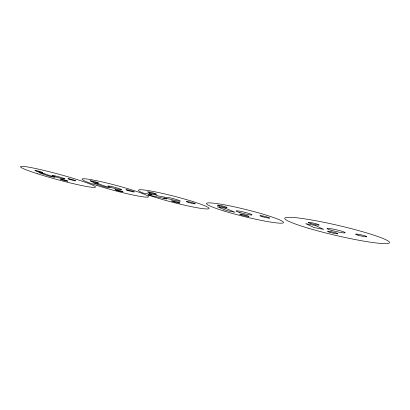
<?xml version="1.0" encoding="UTF-8"?>
<svg xmlns="http://www.w3.org/2000/svg" width="410" height="410" viewBox="0 0 410 410"><rect width="100%" height="100%" fill="white"/><g stroke="black" fill="none" stroke-linecap="round" stroke-linejoin="round"><path stroke-width="0.61" d="M98.923 183.946L92.819 182.778L103.709 186.683L109.772 187.857L98.923 183.946M43.937 173.558L38.653 172.548L49.81 176.372L55.073 177.392L43.937 173.558M156.056 195.022L149.081 193.684L151.726 194.683L142.916 192.992A36.516 3.111 14.5 0 1 171.329 195.519A36.516 3.111 14.5 0 1 206.66 208.972A36.516 3.111 14.5 0 1 147.964 194.914L166.393 198.947L163.851 197.984L170.96 199.352A7.595 0.646 14.5 0 0 180.251 201.228A7.595 0.646 14.5 0 0 173.696 198.753A7.595 0.646 14.5 0 0 165.676 197.359L158.685 196.016L156.056 195.022M225.474 208.306L217.331 206.748L226.966 210.678L235.002 212.231L225.474 208.306M315.5 225.536L305.722 223.665L314.019 227.535L323.628 229.395L315.5 225.536M223.942 210.981A39.693 3.613 13.9 0 0 283.423 222.697A39.693 3.613 13.9 0 0 227.468 205.415A39.693 3.613 13.9 0 0 223.942 210.981M308.074 228.129A53.756 5.125 13.1 0 0 389.392 242.889A53.756 5.125 13.1 0 0 313.947 220.39A53.756 5.125 13.1 0 0 308.074 228.129M358.002 235.166A5.755 0.548 12.9 0 0 366.817 236.754A5.755 0.548 12.9 0 0 358.868 234.387A5.755 0.548 12.9 0 0 358.002 235.166M310.56 223.46A5.607 0.548 13.3 0 0 319.149 225.064A5.607 0.548 13.3 0 0 311.426 222.691A5.607 0.548 13.3 0 0 310.56 223.46M329.922 232.291A5.335 0.487 13.2 0 0 337.922 233.751A5.335 0.487 13.2 0 0 330.352 231.522A5.335 0.487 13.2 0 0 329.922 232.291M331.126 230.241A9.276 0.881 13.1 0 0 345.169 232.793A9.276 0.881 13.1 0 0 332.167 228.913A9.276 0.881 13.1 0 0 331.126 230.241M149.491 192.71A4.623 0.4 14.7 0 0 156.405 194.191A4.623 0.4 14.7 0 0 149.927 192.116A4.623 0.4 14.7 0 0 149.491 192.71M173.45 201.653A4.402 0.364 14.5 0 0 179.923 203.001A4.402 0.364 14.5 0 0 173.609 201.049A4.402 0.364 14.5 0 0 173.45 201.653M188.333 202.366A4.653 0.405 14.4 0 0 195.262 203.796A4.653 0.405 14.4 0 0 188.687 201.735A4.653 0.405 14.4 0 0 188.333 202.366M219.719 206.143A5.007 0.466 14.1 0 0 227.104 207.583A5.007 0.466 14.1 0 0 219.919 205.359A5.007 0.466 14.1 0 0 219.719 206.143M241.726 215.009A4.771 0.42 14 0 0 248.885 216.439A4.771 0.42 14 0 0 242.182 214.374A4.771 0.42 14 0 0 241.726 215.009M261.964 216.588A5.079 0.471 13.8 0 0 269.718 218.12A5.079 0.471 13.8 0 0 262.723 215.942A5.079 0.471 13.8 0 0 261.964 216.588M37.751 173.845A38.853 2.788 15.2 0 0 95.438 187.185A38.853 2.788 15.2 0 0 40.78 169.663A38.853 2.788 15.2 0 0 37.751 173.845M69.5 179.37A4.085 0.302 15.2 0 0 75.65 180.795A4.085 0.302 15.2 0 0 70.002 178.97A4.085 0.302 15.2 0 0 69.5 179.37M36.715 171.201A4.1 0.292 15.4 0 0 42.722 172.595A4.1 0.292 15.4 0 0 36.874 170.719A4.1 0.292 15.4 0 0 36.715 171.201M62.043 179.831A3.9 0.272 15.2 0 0 67.881 181.189A3.9 0.272 15.2 0 0 62.448 179.452A3.9 0.272 15.2 0 0 62.043 179.831M54.827 176.623A6.714 0.482 15.2 0 0 64.888 178.965A6.714 0.482 15.2 0 0 55.56 175.957A6.714 0.482 15.2 0 0 54.827 176.623M239.645 212.482A8.251 0.753 13.9 0 0 252.022 214.927A8.251 0.753 13.9 0 0 240.403 211.329A8.251 0.753 13.9 0 0 239.645 212.482M97.037 185.479A34.322 2.711 14.9 0 0 148.374 196.887A34.322 2.711 14.9 0 0 100.353 181.507A34.322 2.711 14.9 0 0 97.037 185.479M91.963 181.599A4.351 0.343 15.1 0 0 98.4 183.034A4.351 0.343 15.1 0 0 92.235 181.051A4.351 0.343 15.1 0 0 91.963 181.599M116.727 190.399A4.146 0.318 14.9 0 0 122.979 191.803A4.146 0.318 14.9 0 0 117.25 189.973A4.146 0.318 14.9 0 0 116.727 190.399M127.92 190.558A4.356 0.354 14.8 0 0 134.316 191.936A4.356 0.354 14.8 0 0 128.079 189.968A4.356 0.354 14.8 0 0 127.92 190.558M110.818 187.344A7.139 0.564 14.9 0 0 121.544 189.738A7.139 0.564 14.9 0 0 111.612 186.545A7.139 0.564 14.9 0 0 110.818 187.344"/></g></svg>
